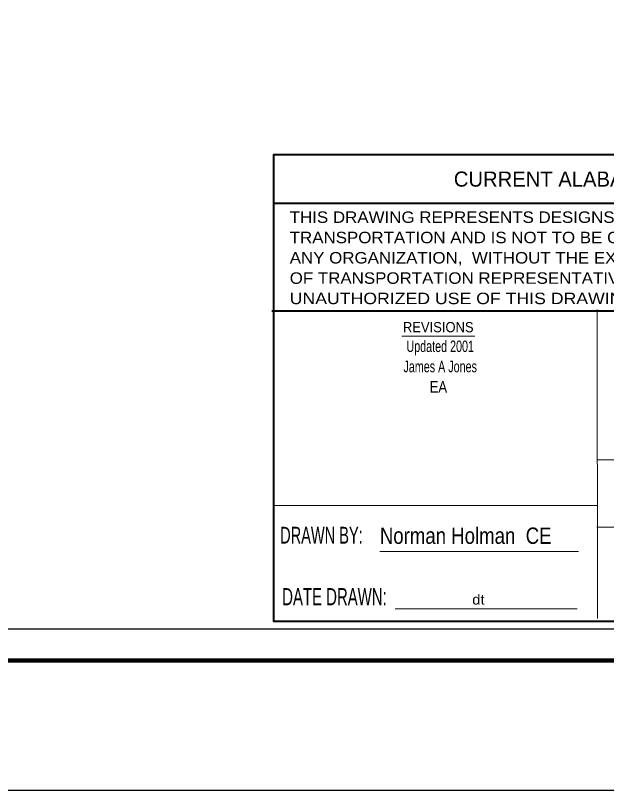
# Model space of a CAD drawing. Extents: x -431 to 1137, y -360 to 204.
# Drawn here: x 9.7 to 140.4, y -360.1 to -188.5 of the extents above; entities that cross this region are included whole.
import ezdxf
from ezdxf.enums import TextEntityAlignment as Align

# ---------------------------------------------------------------- set-up
doc = ezdxf.new("R2010")
doc.units = 0
doc.header["$LTSCALE"] = 1.5
doc.layers.add('1', color=7, linetype='Continuous', lineweight=13)
doc.layers.add('3', color=7, linetype='Continuous', lineweight=13)

msp = doc.modelspace()

# ---------------------------------------------------------------- linework, layer by layer
at = {"layer": '1'}
for p, q in [((95.17, -259.512), (111.336, -259.512)), ((138.329, -286.873), (276.369, -286.873)), ((90.259, -307.158), (134.234, -307.158)), ((93.649, -319.881), (133.943, -319.881))]:
    msp.add_line(p, q, dxfattribs=at)
at = {"layer": '1', "lineweight": 25}
for points in [[(294.888, 200.925), (294.888, -360.075), (-431.112, -360.075), (-431.112, 200.925)], [(279.734, 186.725), (-416.062, 186.725), (-416.062, -324.317), (279.734, -324.317)]]:
    msp.add_lwpolyline(points, close=True, dxfattribs=at)
at = {"layer": '1', "lineweight": 106}
msp.add_lwpolyline([(-424.383, -331.3), (287.172, -331.3), (287.172, 194.342), (-424.383, 194.342)], close=True, dxfattribs=at)
at = {"layer": '3', "lineweight": 40}
for p, q in [((276.369, -230.081), (66.736, -230.081)), ((275.992, -253.954), (66.363, -253.954))]:
    msp.add_line(p, q, dxfattribs=at)
at = {"layer": '3'}
for p, q in [((138.424, -321.988), (138.375, -253.545)), ((66.736, -297.01), (138.329, -297.01)), ((66.736, -297.01), (138.329, -297.01)), ((138.329, -301.78), (276.369, -301.78))]:
    msp.add_line(p, q, dxfattribs=at)
at = {"layer": '3', "lineweight": 40}
msp.add_lwpolyline([(276.199, -219.344), (66.73, -219.344), (66.73, -322.55), (276.199, -322.55)], close=True, dxfattribs=at)

# ---------------------------------------------------------------- texts
at = {"layer": '1'}
msp.add_text('CURRENT ALABAMA DEPARTMENT OF TRANSPORTATION', height=3.346, dxfattribs=at).set_placement((169.799, -226.377), align=Align.CENTER)
for s, height, width, p in [('THIS DRAWING REPRESENTS DESIGNS PREPARED FOR USE BY THE ALABAMA DEPARTMENT OF', 2.542, 1.1, (70.342, -234.411)), ('TRANSPORTATION AND IS NOT TO BE COPIED,  REPRODUCED,  ALTERED,  OR USED BY ANYONE,  OR', 2.542, 1.1, (70.342, -238.908)), ('ANY ORGANIZATION,  WITHOUT THE EXPRESSED WRITTEN CONSENT OF THE ALABAMA DEPARTMENT', 2.542, 1.1, (70.342, -243.398)), ('OF TRANSPORTATION REPRESENTATIVE AUTHORIZED TO APPROVE THIS USE.   ANYONE MAKING', 2.542, 1.1, (70.342, -247.894)), ('UNAUTHORIZED USE OF THIS DRAWING MAY BE PROSECUTED TO THE FULLEST EXTENT OF THE LAW.', 2.542, 1.15, (70.342, -252.396)), ('DRAWN BY:', 3.711, 0.65, (68.221, -305.407)), ('DATE DRAWN:', 3.802, 0.65, (68.675, -319.076)), ('dt', 2.232, 1.1, (110.726, -318.913))]:
    msp.add_text(s, height=height, dxfattribs=dict(at, width=width)).set_placement(p)
for s, height, width, p in [('Updated 2001', 2.542, 0.7, (103.642, -262.992)), ('James A Jones', 2.542, 0.7, (103.642, -267.478)), ('EA ', 2.542, 0.85, (103.642, -271.963)), ('Norman Holman  CE', 3.624, 0.85, (109.28, -305.473))]:
    msp.add_text(s, height=height, dxfattribs=dict(at, width=width)).set_placement(p, align=Align.CENTER)
at = {"layer": '3', "width": 0.95}
msp.add_text('REVISIONS', height=2.261, dxfattribs=at).set_placement((103.207, -258.614), align=Align.CENTER)

doc.saveas('drawing.dxf')
